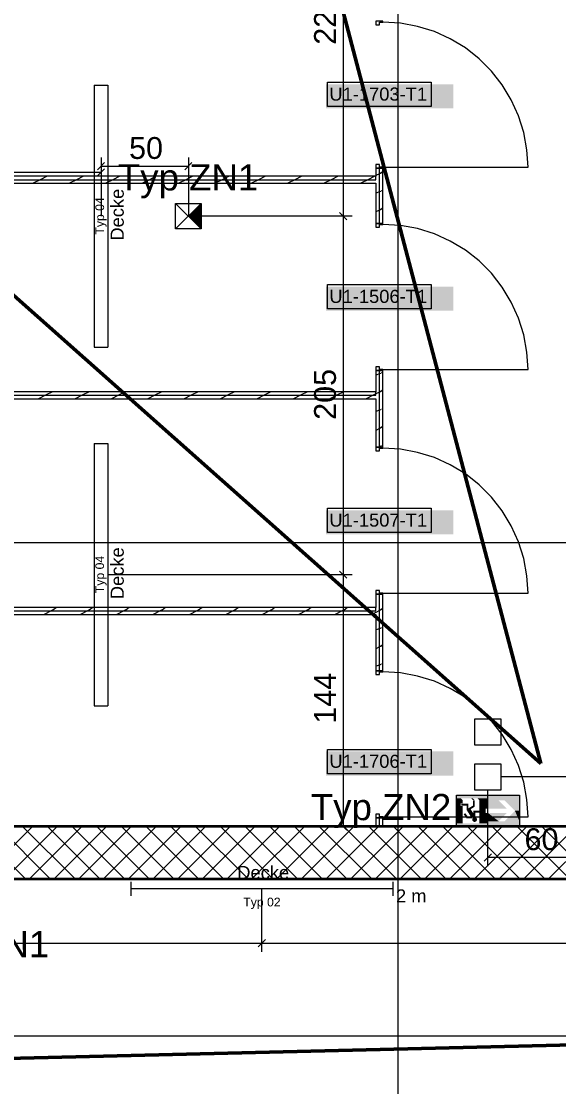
# Model space of a CAD drawing. Extents: x -1132 to 613, y -179 to 712.
# Drawn here: x -846.7 to -785.2, y 269.1 to 391 of the extents above; entities that cross this region are included whole.
import ezdxf
from ezdxf.lldxf.tags import DXFTag

# ---------------------------------------------------------------- set-up
doc = ezdxf.new("R2010")
doc.units = 0
doc.layers.get('0').update_dxf_attribs({"lineweight": 13})
for name, color, linetype, lineweight in [('A-DETL-____-HDLN', 7, '_Verdeckte Linien_', 9), ('A-DOOR-____-IDEN', 7, 'Continuous', 5), ('A-DOOR-FRAM-MCUT', 7, 'Continuous', 9), ('A-DOOR-OPNG-OTLN', 7, 'Continuous', 9), ('A-WALL-____-MCUT', 7, 'Continuous', 35), ('A-WALL-____-PATT', 7, 'Continuous', 35), ('A-WALL-FNSH-MCUT', 7, 'Continuous', 35), ('S-GRID-____-OTLN', 7, 'Continuous', 5)]:
    doc.layers.add(name, color=color, linetype=linetype, lineweight=lineweight)
for name, color, linetype, lineweight, true_color in [('EL01_VVV_Mass', 7, 'Continuous', 13, 0xb2b200), ('EL01_WAN_HLKS', 5, 'Continuous', 13, 0x0000ff), ('EL01_WAN_Leuchten', 7, 'Continuous', 13, 0x0080ff), ('EL01_WAN_Leuchtentyp', 7, 'Continuous', 13, 0x0099ff), ('EL01_WAN_Licht', 7, 'Continuous', 13, 0x0080ff), ('EL01_WAN_Notbeleuchtungen', 7, 'Continuous', 13, 0x009900), ('EL01_WAN_Notbeleuchtungentyp', 7, 'Continuous', 13, 0x009900), ('X_Geometrie', 3, 'Continuous', 50, 0x00ff00)]:
    doc.layers.add(name, color=color, linetype=linetype, lineweight=lineweight, true_color=true_color)
doc.styles.get("Standard").update_dxf_attribs({"font": 'arial.ttf'})
tags = doc.linetypes.add('_Rasterlinie_', pattern=[0.375, 0.2, -0.05, 0.075, -0.05]).pattern_tags.tags
tags[10:11] = [DXFTag(74, 4), DXFTag(75, 0), DXFTag(340, '0'), DXFTag(46, 1.0), DXFTag(50, 0.0), DXFTag(44, 0.0), DXFTag(45, 0.0)]
tags[8:9] = [DXFTag(74, 4), DXFTag(75, 0), DXFTag(340, '0'), DXFTag(46, 1.0), DXFTag(50, 0.0), DXFTag(44, 0.0), DXFTag(45, 0.0)]
tags[6:7] = [DXFTag(74, 4), DXFTag(75, 0), DXFTag(340, '0'), DXFTag(46, 1.0), DXFTag(50, 0.0), DXFTag(44, 0.0), DXFTag(45, 0.0)]
tags[4:5] = [DXFTag(74, 4), DXFTag(75, 0), DXFTag(340, '0'), DXFTag(46, 1.0), DXFTag(50, 0.0), DXFTag(44, 0.0), DXFTag(45, 0.0)]
tags = doc.linetypes.add('_Verdeckte Linien_', pattern=[0.15, 0.1, -0.05]).pattern_tags.tags
tags[6:7] = [DXFTag(74, 4), DXFTag(75, 0), DXFTag(340, '0'), DXFTag(46, 1.0), DXFTag(50, 0.0), DXFTag(44, 0.0), DXFTag(45, 0.0)]
tags[4:5] = [DXFTag(74, 4), DXFTag(75, 0), DXFTag(340, '0'), DXFTag(46, 1.0), DXFTag(50, 0.0), DXFTag(44, 0.0), DXFTag(45, 0.0)]

# ---------------------------------------------------------------- blocks, each defined once
blk = doc.blocks.new('Referenz-A0UNPDE96I', base_point=(-1115.89, -117.37))
at = {"layer": 'A-DETL-____-HDLN', "color": 0, "linetype": '_Verdeckte Linien_', "ltscale": 0.13}
blk.add_line((-734.51, 274.88), (-898.91, 274.88), dxfattribs=at)
at = {"layer": 'A-DOOR-____-IDEN', "color": 0, "linetype": 'Continuous', "ltscale": 0.13}
for p, q in [((-811.64, 384.06), (-799.8, 384.06)), ((-811.64, 381.28), (-811.64, 384.06)), ((-799.8, 384.06), (-799.8, 381.28)), ((-799.8, 381.28), (-811.64, 381.28)), ((-811.64, 360.91), (-799.8, 360.91)), ((-811.64, 358.13), (-811.64, 360.91)), ((-799.8, 360.91), (-799.8, 358.13)), ((-799.8, 358.13), (-811.64, 358.13)), ((-811.64, 335.31), (-799.8, 335.31)), ((-811.64, 332.53), (-811.64, 335.31)), ((-799.8, 335.31), (-799.8, 332.53)), ((-799.8, 332.53), (-811.64, 332.53)), ((-811.64, 307.71), (-799.8, 307.71)), ((-811.64, 304.93), (-811.64, 307.71)), ((-799.8, 307.71), (-799.8, 304.93)), ((-799.8, 304.93), (-811.64, 304.93))]:
    blk.add_line(p, q, dxfattribs=at)
at = {"layer": 'A-DOOR-____-IDEN', "color": 7, "linetype": 'Continuous', "ltscale": 0.13, "true_color": 0xffffff}
for points in [[(-811.81, 381.06), (-797.27, 381.06), (-811.81, 383.82)], [(-797.27, 381.06), (-811.81, 383.82), (-797.27, 383.82)], [(-811.81, 357.91), (-797.27, 357.91), (-811.81, 360.67)], [(-797.27, 357.91), (-811.81, 360.67), (-797.27, 360.67)], [(-811.81, 332.31), (-797.27, 332.31), (-811.81, 335.07)], [(-797.27, 332.31), (-811.81, 335.07), (-797.27, 335.07)], [(-811.81, 304.71), (-797.27, 304.71), (-811.81, 307.47)], [(-797.27, 304.71), (-811.81, 307.47), (-797.27, 307.47)]]:
    blk.add_solid(points, dxfattribs=at)
at = {"layer": 'A-DOOR-FRAM-MCUT', "color": 0, "linetype": 'Continuous', "ltscale": 0.13}
for p, q in [((-805.31, 391.03), (-806.11, 391.03)), ((-806.11, 391.03), (-806.11, 390.63)), ((-806.11, 390.63), (-805.71, 390.63)), ((-805.71, 390.63), (-805.71, 390.93)), ((-805.71, 390.93), (-805.31, 390.93)), ((-805.31, 390.93), (-805.31, 391.03)), ((-805.71, 374.63), (-806.11, 374.63)), ((-806.11, 374.63), (-806.11, 374.23)), ((-805.71, 374.33), (-805.71, 374.63)), ((-805.31, 374.33), (-805.71, 374.33)), ((-805.31, 374.23), (-805.31, 374.33)), ((-806.11, 374.23), (-805.31, 374.23)), ((-805.31, 367.88), (-806.11, 367.88)), ((-806.11, 367.88), (-806.11, 367.48)), ((-806.11, 367.48), (-805.71, 367.48)), ((-805.71, 367.48), (-805.71, 367.78)), ((-805.71, 367.78), (-805.31, 367.78)), ((-805.31, 367.78), (-805.31, 367.88)), ((-805.71, 351.48), (-806.11, 351.48)), ((-806.11, 351.48), (-806.11, 351.08)), ((-805.71, 351.18), (-805.71, 351.48)), ((-805.31, 351.18), (-805.71, 351.18)), ((-805.31, 351.08), (-805.31, 351.18)), ((-806.11, 351.08), (-805.31, 351.08)), ((-805.31, 342.28), (-806.11, 342.28)), ((-806.11, 342.28), (-806.11, 341.88)), ((-806.11, 341.88), (-805.71, 341.88)), ((-805.71, 341.88), (-805.71, 342.18)), ((-805.71, 342.18), (-805.31, 342.18)), ((-805.31, 342.18), (-805.31, 342.28)), ((-805.71, 325.88), (-806.11, 325.88)), ((-806.11, 325.88), (-806.11, 325.48)), ((-805.71, 325.58), (-805.71, 325.88)), ((-805.31, 325.58), (-805.71, 325.58)), ((-805.31, 325.48), (-805.31, 325.58)), ((-806.11, 325.48), (-805.31, 325.48)), ((-805.31, 316.68), (-806.11, 316.68)), ((-806.11, 316.68), (-806.11, 316.28)), ((-806.11, 316.28), (-805.71, 316.28)), ((-805.71, 316.28), (-805.71, 316.58)), ((-805.71, 316.58), (-805.31, 316.58)), ((-805.31, 316.58), (-805.31, 316.68)), ((-805.71, 300.28), (-806.11, 300.28)), ((-806.11, 300.28), (-806.11, 299.88)), ((-805.71, 299.98), (-805.71, 300.28)), ((-805.31, 299.98), (-805.71, 299.98)), ((-805.31, 299.88), (-805.31, 299.98)), ((-806.11, 299.88), (-805.31, 299.88))]:
    blk.add_line(p, q, dxfattribs=at)
at = {"layer": 'A-DOOR-OPNG-OTLN', "color": 0, "linetype": 'Continuous', "ltscale": 0.13}
for p, q in [((-803.31, 390.81), (-805.31, 390.93)), ((-801.34, 390.45), (-803.31, 390.81)), ((-799.43, 389.85), (-801.34, 390.45)), ((-797.6, 389.03), (-799.43, 389.85)), ((-795.88, 387.99), (-797.6, 389.03)), ((-794.31, 386.75), (-795.88, 387.99)), ((-792.89, 385.34), (-794.31, 386.75)), ((-791.65, 383.76), (-792.89, 385.34)), ((-790.62, 382.04), (-791.65, 383.76)), ((-789.79, 380.21), (-790.62, 382.04)), ((-789.2, 378.3), (-789.79, 380.21)), ((-788.84, 376.33), (-789.2, 378.3)), ((-788.71, 374.33), (-788.84, 376.33)), ((-805.31, 374.33), (-788.71, 374.33)), ((-803.31, 367.66), (-805.31, 367.78)), ((-801.34, 367.3), (-803.31, 367.66)), ((-799.43, 366.7), (-801.34, 367.3)), ((-797.6, 365.88), (-799.43, 366.7)), ((-795.88, 364.84), (-797.6, 365.88)), ((-794.31, 363.6), (-795.88, 364.84)), ((-792.89, 362.19), (-794.31, 363.6)), ((-791.65, 360.61), (-792.89, 362.19)), ((-790.62, 358.89), (-791.65, 360.61)), ((-789.79, 357.06), (-790.62, 358.89)), ((-789.2, 355.15), (-789.79, 357.06)), ((-788.84, 353.18), (-789.2, 355.15)), ((-788.71, 351.18), (-788.84, 353.18)), ((-805.31, 351.18), (-788.71, 351.18)), ((-803.31, 342.06), (-805.31, 342.18)), ((-801.34, 341.7), (-803.31, 342.06)), ((-799.43, 341.1), (-801.34, 341.7)), ((-797.6, 340.28), (-799.43, 341.1)), ((-795.88, 339.24), (-797.6, 340.28)), ((-794.31, 338), (-795.88, 339.24)), ((-792.89, 336.59), (-794.31, 338)), ((-791.65, 335.01), (-792.89, 336.59)), ((-790.62, 333.29), (-791.65, 335.01)), ((-789.79, 331.46), (-790.62, 333.29)), ((-789.2, 329.55), (-789.79, 331.46)), ((-788.84, 327.58), (-789.2, 329.55)), ((-788.71, 325.58), (-788.84, 327.58)), ((-805.31, 325.58), (-788.71, 325.58)), ((-803.31, 316.46), (-805.31, 316.58)), ((-801.34, 316.1), (-803.31, 316.46)), ((-799.43, 315.5), (-801.34, 316.1)), ((-797.6, 314.68), (-799.43, 315.5)), ((-795.88, 313.64), (-797.6, 314.68)), ((-794.31, 312.4), (-795.88, 313.64)), ((-792.89, 310.99), (-794.31, 312.4)), ((-791.65, 309.41), (-792.89, 310.99)), ((-790.62, 307.69), (-791.65, 309.41)), ((-789.79, 305.86), (-790.62, 307.69)), ((-789.2, 303.95), (-789.79, 305.86)), ((-788.84, 301.98), (-789.2, 303.95)), ((-788.71, 299.98), (-788.84, 301.98)), ((-805.31, 299.98), (-788.71, 299.98))]:
    blk.add_line(p, q, dxfattribs=at)
at = {"layer": 'A-WALL-____-MCUT', "color": 0, "linetype": 'Continuous', "lineweight": 9, "ltscale": 0.13}
for p, q in [((-806.11, 372.9), (-806.11, 373.3)), ((-805.71, 367.88), (-805.71, 374.23)), ((-891.91, 372.9), (-806.11, 372.9)), ((-805.71, 342.28), (-805.71, 351.08)), ((-891.91, 348.23), (-806.11, 348.23)), ((-806.11, 348.23), (-806.11, 348.63)), ((-805.71, 316.68), (-805.71, 325.48)), ((-891.91, 323.55), (-806.11, 323.55)), ((-806.11, 323.55), (-806.11, 323.95)), ((-805.71, 298.88), (-805.71, 299.88))]:
    blk.add_line(p, q, dxfattribs=at)
at = {"layer": 'A-WALL-____-MCUT', "color": 0, "linetype": 'Continuous', "ltscale": 0.35}
for p, q in [((-781.31, 298.88), (-891.91, 298.88)), ((-1055.11, 292.88), (-775.31, 292.88))]:
    blk.add_line(p, q, dxfattribs=at)
at = {"layer": 'A-WALL-____-PATT', "color": 0, "linetype": 'Continuous', "lineweight": 9, "ltscale": 0.13}
for p, q in [((-843.74, 373.3), (-844.54, 372.9)), ((-839.57, 373.3), (-840.37, 372.9)), ((-835.41, 373.3), (-836.21, 372.9)), ((-831.24, 373.3), (-832.04, 372.9)), ((-827.08, 373.3), (-827.88, 372.9)), ((-822.91, 373.3), (-823.71, 372.9)), ((-818.75, 373.3), (-819.55, 372.9)), ((-814.58, 373.3), (-815.38, 372.9)), ((-810.42, 373.3), (-811.22, 372.9)), ((-806.25, 373.3), (-807.05, 372.9)), ((-805.71, 373.57), (-806.11, 373.37)), ((-805.49, 373.69), (-805.71, 373.57)), ((-805.31, 373.84), (-805.59, 373.63)), ((-844.54, 372.9), (-845.34, 372.5)), ((-840.37, 372.9), (-841.17, 372.5)), ((-836.21, 372.9), (-837.01, 372.5)), ((-832.04, 372.9), (-832.84, 372.5)), ((-827.88, 372.9), (-828.68, 372.5)), ((-823.71, 372.9), (-824.51, 372.5)), ((-819.55, 372.9), (-820.35, 372.5)), ((-815.38, 372.9), (-816.18, 372.5)), ((-811.22, 372.9), (-812.02, 372.5)), ((-807.05, 372.9), (-807.85, 372.5)), ((-805.71, 371.5), (-806.11, 371.37)), ((-805.54, 371.56), (-805.71, 371.5)), ((-805.31, 371.69), (-805.49, 371.6)), ((-805.49, 369.52), (-805.71, 369.41)), ((-805.31, 369.67), (-805.59, 369.46)), ((-805.71, 369.41), (-806.11, 369.21)), ((-805.71, 350.68), (-806.11, 350.54)), ((-805.54, 350.73), (-805.71, 350.68)), ((-805.31, 350.87), (-805.49, 350.78)), ((-805.49, 348.7), (-805.71, 348.58)), ((-805.31, 348.85), (-805.59, 348.64)), ((-843.91, 348.23), (-844.71, 347.83)), ((-843.11, 348.63), (-843.91, 348.23)), ((-839.74, 348.23), (-840.54, 347.83)), ((-838.94, 348.63), (-839.74, 348.23)), ((-835.58, 348.23), (-836.38, 347.83)), ((-834.78, 348.63), (-835.58, 348.23)), ((-831.41, 348.23), (-832.21, 347.83)), ((-830.61, 348.63), (-831.41, 348.23)), ((-827.25, 348.23), (-828.05, 347.83)), ((-826.45, 348.63), (-827.25, 348.23)), ((-823.08, 348.23), (-823.88, 347.83)), ((-822.28, 348.63), (-823.08, 348.23)), ((-818.92, 348.23), (-819.72, 347.83)), ((-818.12, 348.63), (-818.92, 348.23)), ((-814.76, 348.23), (-815.56, 347.83)), ((-813.96, 348.63), (-814.76, 348.23)), ((-810.59, 348.23), (-811.39, 347.83)), ((-809.79, 348.63), (-810.59, 348.23)), ((-806.43, 348.23), (-807.23, 347.83)), ((-806.11, 348.38), (-806.43, 348.23)), ((-805.71, 348.58), (-806.11, 348.38)), ((-805.71, 346.51), (-806.11, 346.38)), ((-805.54, 346.57), (-805.71, 346.51)), ((-805.31, 346.7), (-805.49, 346.61)), ((-805.71, 344.42), (-806.11, 344.22)), ((-805.49, 344.53), (-805.71, 344.42)), ((-805.31, 344.68), (-805.59, 344.48)), ((-805.71, 342.35), (-805.92, 342.28)), ((-805.54, 342.41), (-805.71, 342.35)), ((-805.31, 342.54), (-805.49, 342.45)), ((-843.28, 323.55), (-844.08, 323.15)), ((-842.97, 323.71), (-843.28, 323.55)), ((-842.67, 323.95), (-843.07, 323.65)), ((-839.12, 323.55), (-839.92, 323.15)), ((-838.81, 323.71), (-839.12, 323.55)), ((-838.51, 323.95), (-838.91, 323.65)), ((-834.95, 323.55), (-835.75, 323.15)), ((-834.64, 323.71), (-834.95, 323.55)), ((-834.34, 323.95), (-834.74, 323.65)), ((-830.79, 323.55), (-831.59, 323.15)), ((-830.48, 323.71), (-830.79, 323.55)), ((-830.18, 323.95), (-830.58, 323.65)), ((-826.62, 323.55), (-827.42, 323.15)), ((-826.31, 323.71), (-826.62, 323.55)), ((-826.01, 323.95), (-826.41, 323.65)), ((-822.46, 323.55), (-823.26, 323.15)), ((-822.15, 323.71), (-822.46, 323.55)), ((-821.85, 323.95), (-822.25, 323.65)), ((-818.29, 323.55), (-819.09, 323.15)), ((-817.98, 323.71), (-818.29, 323.55)), ((-817.68, 323.95), (-818.08, 323.65)), ((-814.13, 323.55), (-814.93, 323.15)), ((-813.82, 323.71), (-814.13, 323.55)), ((-813.52, 323.95), (-813.92, 323.65)), ((-809.96, 323.55), (-810.76, 323.15)), ((-809.65, 323.71), (-809.96, 323.55)), ((-809.35, 323.95), (-809.75, 323.65)), ((-806.11, 323.39), (-806.6, 323.15)), ((-805.71, 323.59), (-806.11, 323.39)), ((-805.49, 323.71), (-805.71, 323.59)), ((-805.31, 323.86), (-805.59, 323.65)), ((-805.71, 321.52), (-806.11, 321.39)), ((-805.54, 321.58), (-805.71, 321.52)), ((-805.31, 321.71), (-805.49, 321.62)), ((-805.71, 319.43), (-806.11, 319.23)), ((-805.49, 319.54), (-805.71, 319.43)), ((-805.31, 319.69), (-805.59, 319.49)), ((-805.71, 317.36), (-806.11, 317.23)), ((-805.54, 317.42), (-805.71, 317.36)), ((-805.31, 317.55), (-805.49, 317.46)), ((-846.2, 292.88), (-852.2, 298.88)), ((-851.41, 292.88), (-845.41, 298.88)), ((-843.37, 292.88), (-849.37, 298.88)), ((-848.58, 292.88), (-842.58, 298.88)), ((-840.54, 292.88), (-846.54, 298.88)), ((-845.76, 292.88), (-839.76, 298.88)), ((-837.71, 292.88), (-843.71, 298.88)), ((-842.93, 292.88), (-836.93, 298.88)), ((-834.88, 292.88), (-840.88, 298.88)), ((-840.1, 292.88), (-834.1, 298.88)), ((-832.06, 292.88), (-838.06, 298.88)), ((-837.27, 292.88), (-831.27, 298.88)), ((-829.23, 292.88), (-835.23, 298.88)), ((-834.44, 292.88), (-828.44, 298.88)), ((-826.4, 292.88), (-832.4, 298.88)), ((-831.61, 292.88), (-825.61, 298.88)), ((-823.57, 292.88), (-829.57, 298.88)), ((-828.79, 292.88), (-822.79, 298.88)), ((-820.74, 292.88), (-826.74, 298.88)), ((-825.96, 292.88), (-819.96, 298.88)), ((-817.91, 292.88), (-823.91, 298.88)), ((-823.13, 292.88), (-817.13, 298.88)), ((-815.09, 292.88), (-821.09, 298.88)), ((-820.3, 292.88), (-814.3, 298.88)), ((-812.26, 292.88), (-818.26, 298.88)), ((-817.47, 292.88), (-811.47, 298.88)), ((-809.43, 292.88), (-815.43, 298.88)), ((-814.64, 292.88), (-808.64, 298.88)), ((-806.6, 292.88), (-812.6, 298.88)), ((-811.82, 292.88), (-805.82, 298.88)), ((-803.77, 292.88), (-809.77, 298.88)), ((-808.99, 292.88), (-802.99, 298.88)), ((-800.94, 292.88), (-806.94, 298.88)), ((-806.16, 292.88), (-800.16, 298.88)), ((-798.11, 292.88), (-804.11, 298.88)), ((-803.33, 292.88), (-797.33, 298.88)), ((-795.29, 292.88), (-801.29, 298.88)), ((-800.5, 292.88), (-794.5, 298.88)), ((-792.46, 292.88), (-798.46, 298.88)), ((-797.67, 292.88), (-791.67, 298.88)), ((-789.63, 292.88), (-795.63, 298.88)), ((-794.84, 292.88), (-788.84, 298.88)), ((-786.8, 292.88), (-792.8, 298.88)), ((-792.02, 292.88), (-786.02, 298.88)), ((-783.97, 292.88), (-789.97, 298.88)), ((-789.19, 292.88), (-783.19, 298.88)), ((-781.31, 293.05), (-787.14, 298.88)), ((-786.36, 292.88), (-781.31, 297.92))]:
    blk.add_line(p, q, dxfattribs=at)
at = {"layer": 'A-WALL-FNSH-MCUT', "color": 0, "linetype": 'Continuous', "lineweight": 9, "ltscale": 0.13}
for p, q in [((-806.11, 373.3), (-891.91, 373.3)), ((-806.11, 374.23), (-806.11, 373.3)), ((-805.31, 374.23), (-806.11, 374.23)), ((-805.31, 367.88), (-805.31, 374.23)), ((-891.91, 372.5), (-806.11, 372.5)), ((-806.11, 372.5), (-806.11, 367.88)), ((-806.11, 367.88), (-805.31, 367.88)), ((-806.11, 351.08), (-806.11, 348.63)), ((-805.31, 351.08), (-806.11, 351.08)), ((-805.31, 342.28), (-805.31, 351.08)), ((-806.11, 348.63), (-891.91, 348.63)), ((-891.91, 347.83), (-806.11, 347.83)), ((-806.11, 347.83), (-806.11, 342.28)), ((-806.11, 342.28), (-805.31, 342.28)), ((-806.11, 325.48), (-806.11, 323.95)), ((-805.31, 325.48), (-806.11, 325.48)), ((-805.31, 316.68), (-805.31, 325.48)), ((-806.11, 323.95), (-891.91, 323.95)), ((-891.91, 323.15), (-806.11, 323.15)), ((-806.11, 323.15), (-806.11, 316.68)), ((-806.11, 316.68), (-805.31, 316.68)), ((-806.11, 299.88), (-806.11, 298.88)), ((-805.31, 299.88), (-806.11, 299.88)), ((-805.31, 298.88), (-805.31, 299.88))]:
    blk.add_line(p, q, dxfattribs=at)
at = {"layer": 'S-GRID-____-OTLN', "color": 0, "linetype": '_Rasterlinie_', "ltscale": 0.13}
for p, q in [((-803.61, 645.66), (-803.61, 244.87)), ((-1107.61, 331.38), (119.38, 331.38))]:
    blk.add_line(p, q, dxfattribs=at)
at = {"layer": 'X_Geometrie', "color": 0, "linetype": 'Continuous', "ltscale": 0.5}
for p, q in [((-844.95, 525.63), (-787.25, 306.09)), ((-787.25, 306.09), (-880.5, 388.89)), ((-1107.61, 266.12), (-130.74, 289.53))]:
    blk.add_line(p, q, dxfattribs=at)
at = {"layer": 'A-DOOR-____-IDEN', "color": 0, "linetype": 'Continuous', "ltscale": 0.13, "char_height": 1.5, "attachment_point": 1}
for s, insert in [('{\\fArial;U1-1703-T1}', (-811.44, 383.45)), ('{\\fArial;U1-1506-T1}', (-811.44, 360.3)), ('{\\fArial;U1-1507-T1}', (-811.44, 334.7)), ('{\\fArial;U1-1706-T1}', (-811.44, 307.1))]:
    blk.add_mtext(s, dxfattribs=dict(at, insert=insert))
blk = doc.blocks.new('Deckendose UP-A0UNPDUR6I', base_point=(-794.81, 308.2))
at = {"color": 0, "lineweight": -2}
for p, q in [((-794.81, 311.2), (-791.81, 311.2)), ((-794.81, 308.2), (-794.81, 311.2)), ((-791.81, 311.2), (-791.81, 308.2)), ((-791.81, 308.2), (-794.81, 308.2))]:
    blk.add_line(p, q, dxfattribs=at)
blk = doc.blocks.new('Maß-A0UNPDVD6I', base_point=(-900.59, 284.55))
at = {"color": 0, "lineweight": -2}
for p, q in [((-900.17, 284.55), (-900.17, 291.75)), ((-819.17, 284.55), (-819.17, 291.75)), ((-899.76, 285.96), (-900.59, 285.13)), ((-900.17, 285.55), (-819.17, 285.55)), ((-818.76, 285.96), (-819.59, 285.13))]:
    blk.add_line(p, q, dxfattribs=at)
at = {"color": 0, "lineweight": -2, "insert": (-862.5, 288.88), "char_height": 2.5, "attachment_point": 1}
blk.add_mtext('{\\fArial;405}', dxfattribs=at)
blk = doc.blocks.new('Maß-A0UNPDXP6I', base_point=(-819.59, 284.55))
at = {"color": 0, "lineweight": -2}
for p, q in [((-819.17, 284.55), (-819.17, 291.75)), ((-738.17, 284.55), (-738.17, 291.75)), ((-818.76, 285.96), (-819.59, 285.13)), ((-819.17, 285.55), (-738.17, 285.55)), ((-737.76, 285.96), (-738.59, 285.13))]:
    blk.add_line(p, q, dxfattribs=at)
at = {"color": 0, "lineweight": -2, "insert": (-781.5, 288.88), "char_height": 2.5, "attachment_point": 1}
blk.add_mtext('{\\fArial;405}', dxfattribs=at)
blk = doc.blocks.new('Maß-A0UNPE8V6I', base_point=(-836.77, 327.29))
at = {"color": 0, "lineweight": -2}
for p, q in [((-808.85, 368.73), (-826.11, 368.73)), ((-809.44, 368.32), (-810.27, 369.15)), ((-809.85, 368.73), (-809.85, 327.7)), ((-809.44, 327.29), (-810.27, 328.12)), ((-808.85, 327.7), (-836.77, 327.7))]:
    blk.add_line(p, q, dxfattribs=at)
at = {"color": 0, "lineweight": -2, "insert": (-813.19, 345.42), "char_height": 2.5, "attachment_point": 1, "rotation": 90}
blk.add_mtext('{\\fArial;205}', dxfattribs=at)
blk = doc.blocks.new('Maß-A0UNPECR6I', base_point=(-793.73, 294.35))
at = {"color": 0, "lineweight": -2}
for p, q in [((-793.31, 294.35), (-793.31, 303.05)), ((-781.31, 294.35), (-781.31, 298.88)), ((-793.73, 294.93), (-792.9, 295.76)), ((-781.31, 295.35), (-793.31, 295.35)), ((-781.73, 294.93), (-780.9, 295.76))]:
    blk.add_line(p, q, dxfattribs=at)
at = {"color": 0, "lineweight": -2, "insert": (-789.11, 298.68), "char_height": 2.5, "attachment_point": 1}
blk.add_mtext('{\\fArial;60}', dxfattribs=at)
blk = doc.blocks.new('Maß-A0UNPEDN6I', base_point=(-791.81, 298.46))
at = {"color": 0, "lineweight": -2}
for p, q in [((-778.07, 304.97), (-777.24, 304.14)), ((-776.65, 304.55), (-791.81, 304.55)), ((-777.65, 298.88), (-777.65, 304.55)), ((-776.65, 298.88), (-781.31, 298.88)), ((-778.07, 299.29), (-777.24, 298.46))]:
    blk.add_line(p, q, dxfattribs=at)
at = {"color": 0, "lineweight": -2, "insert": (-780.99, 299.9), "char_height": 2.5, "attachment_point": 1, "rotation": 90}
blk.add_mtext('{\\fArial;28}', dxfattribs=at)
blk = doc.blocks.new('Bemerkung 1-A0UNPEO36I', base_point=(-857, 283.92))
at = {"color": 0, "lineweight": -2, "insert": (-857, 286.92), "char_height": 3, "attachment_point": 1}
blk.add_mtext('{\\fArial;Typ N1}', dxfattribs=at)
blk = doc.blocks.new('RZL-Wand_ Links-A0UNPEPR6I', base_point=(-796.9, 298.88))
at = {"color": 0, "lineweight": -2}
for p, q in [((-796.9, 298.88), (-796.9, 302.48)), ((-796.9, 302.48), (-789.7, 302.48)), ((-789.7, 302.48), (-789.7, 298.88)), ((-789.7, 298.88), (-796.9, 298.88))]:
    blk.add_line(p, q, dxfattribs=at)
for points in [[(-796.9, 302.09), (-793.3, 302.09), (-796.9, 302.48)], [(-793.3, 302.09), (-796.9, 302.48), (-793.3, 302.48)], [(-793.3, 301.87), (-789.7, 301.87), (-793.3, 302.48)], [(-789.7, 301.87), (-793.3, 302.48), (-789.7, 302.48)], [(-796.9, 301.89), (-796.18, 301.89), (-796.9, 302.09)], [(-796.18, 301.89), (-796.9, 302.09), (-796.38, 302.09)], [(-796.9, 301.55), (-796.18, 301.55), (-796.9, 301.89)], [(-796.18, 301.55), (-796.9, 301.89), (-796.18, 301.89)], [(-796.9, 301.22), (-796.42, 301.22), (-796.9, 301.55)], [(-796.42, 301.22), (-796.9, 301.55), (-796.42, 301.55)], [(-796.9, 300.68), (-796.18, 300.68), (-796.9, 301.22)], [(-796.18, 300.68), (-796.9, 301.22), (-796.18, 301.22)], [(-796.35, 301.28), (-795.53, 301.28), (-796.35, 301.49)], [(-795.53, 301.28), (-796.35, 301.49), (-795.53, 301.49)], [(-795.73, 300.96), (-795.53, 300.96), (-795.73, 301.28)], [(-795.53, 300.96), (-795.73, 301.28), (-795.53, 301.28)], [(-795.53, 300.96), (-795.12, 300.96), (-795.21, 301.16)], [(-795.21, 301.16), (-794.8, 301.16), (-795, 301.28)], [(-795.12, 300.96), (-795.21, 301.16), (-794.8, 301.16)], [(-795, 301.89), (-794.8, 301.89), (-795.2, 302.09)], [(-794.8, 301.89), (-795.2, 302.09), (-795, 302.09)], [(-795, 301.28), (-794.8, 301.28), (-795, 301.83)], [(-794.8, 301.28), (-795, 301.83), (-794.8, 301.83)], [(-794.8, 301.16), (-795, 301.28), (-794.8, 301.28)], [(-794.28, 301.89), (-793.3, 301.89), (-794.49, 302.09)], [(-793.3, 301.89), (-794.49, 302.09), (-793.3, 302.09)], [(-794.28, 300.92), (-793.3, 300.92), (-794.28, 301.89)], [(-793.3, 300.92), (-794.28, 301.89), (-793.3, 301.89)], [(-793.3, 300.92), (-791.12, 300.92), (-793.3, 301.87)], [(-791.12, 300.92), (-793.3, 301.87), (-792.07, 301.87)], [(-790.2, 300.68), (-789.7, 300.68), (-791.39, 301.87)], [(-789.7, 300.68), (-791.39, 301.87), (-789.7, 301.87)], [(-796.9, 299.26), (-796.18, 299.26), (-796.9, 300.68)], [(-796.18, 299.26), (-796.9, 300.68), (-796.18, 300.68)], [(-796.07, 300.29), (-795.8, 300.29), (-795.88, 300.42)], [(-795.89, 300.02), (-795.61, 300.02), (-796.07, 300.29)], [(-795.61, 300.02), (-796.07, 300.29), (-795.8, 300.29)], [(-795.86, 299.99), (-794.74, 299.99), (-795.89, 300.02)], [(-794.74, 299.99), (-795.89, 300.02), (-794.74, 300.02)], [(-795.85, 299.97), (-794.98, 299.97), (-795.86, 299.99)], [(-794.98, 299.97), (-795.86, 299.99), (-794.93, 299.99)], [(-795.86, 299.99), (-794.93, 299.99), (-795.86, 299.99)], [(-794.93, 299.99), (-795.86, 299.99), (-794.74, 299.99)], [(-795.82, 299.93), (-795.04, 299.93), (-795.85, 299.97)], [(-795.04, 299.93), (-795.85, 299.97), (-794.98, 299.97)], [(-795.79, 299.88), (-795.08, 299.88), (-795.82, 299.93)], [(-795.08, 299.88), (-795.82, 299.93), (-795.04, 299.93)], [(-795.73, 300.87), (-795.27, 300.87), (-795.73, 300.96)], [(-795.27, 300.87), (-795.73, 300.96), (-795.12, 300.96)], [(-795.73, 300.77), (-795.22, 300.77), (-795.73, 300.87)], [(-795.22, 300.77), (-795.73, 300.87), (-795.27, 300.87)], [(-795.48, 300.37), (-794.96, 300.37), (-795.73, 300.77)], [(-794.96, 300.37), (-795.73, 300.77), (-795.22, 300.77)], [(-795.27, 300.02), (-794.74, 300.02), (-795.48, 300.37)], [(-794.74, 300.02), (-795.48, 300.37), (-794.74, 300.37)], [(-794.96, 300.46), (-793.54, 300.46), (-794.96, 300.69)], [(-793.54, 300.46), (-794.96, 300.69), (-793.54, 300.69)], [(-794.96, 300.37), (-794.74, 300.37), (-794.96, 300.46)], [(-794.74, 300.37), (-794.96, 300.46), (-794.74, 300.46)], [(-794.69, 299.92), (-794.96, 299.92), (-794.76, 299.94)], [(-794.96, 299.92), (-794.76, 299.94), (-794.9, 299.94)], [(-794.76, 299.94), (-794.9, 299.94), (-794.83, 299.95)], [(-794.28, 300.69), (-793.54, 300.69), (-794.28, 300.92)], [(-793.54, 300.69), (-794.28, 300.92), (-793.54, 300.92)], [(-794.28, 300.44), (-793.54, 300.44), (-794.28, 300.46)], [(-793.54, 300.44), (-794.28, 300.46), (-793.54, 300.46)], [(-794.28, 299.26), (-793.3, 299.26), (-794.28, 300.44)], [(-793.3, 299.26), (-794.28, 300.44), (-793.3, 300.44)], [(-793.3, 299.49), (-792.07, 299.49), (-793.3, 300.44)], [(-792.07, 299.49), (-793.3, 300.44), (-791.12, 300.44)], [(-791.39, 299.49), (-789.7, 299.49), (-790.2, 300.68)], [(-789.7, 299.49), (-790.2, 300.68), (-789.7, 300.68)], [(-796.9, 298.88), (-793.3, 298.88), (-796.9, 299.26)], [(-793.3, 298.88), (-796.9, 299.26), (-793.3, 299.26)], [(-795.74, 299.81), (-795.12, 299.81), (-795.79, 299.88)], [(-795.12, 299.81), (-795.79, 299.88), (-795.08, 299.88)], [(-794.55, 299.68), (-795.1, 299.68), (-794.56, 299.75)], [(-795.1, 299.68), (-794.56, 299.75), (-795.09, 299.75)], [(-795.09, 299.61), (-794.55, 299.68), (-795.1, 299.68)], [(-794.56, 299.75), (-795.09, 299.75), (-794.59, 299.82)], [(-795.09, 299.75), (-794.59, 299.82), (-795.06, 299.82)], [(-794.56, 299.61), (-795.09, 299.61), (-794.55, 299.68)], [(-795.06, 299.54), (-794.56, 299.61), (-795.09, 299.61)], [(-794.59, 299.82), (-795.06, 299.82), (-794.63, 299.87)], [(-795.06, 299.82), (-794.63, 299.87), (-795.02, 299.87)], [(-794.59, 299.54), (-795.06, 299.54), (-794.56, 299.61)], [(-795.02, 299.49), (-794.59, 299.54), (-795.06, 299.54)], [(-794.63, 299.87), (-795.02, 299.87), (-794.69, 299.92)], [(-795.02, 299.87), (-794.69, 299.92), (-794.96, 299.92)], [(-794.63, 299.49), (-795.02, 299.49), (-794.59, 299.54)], [(-794.96, 299.44), (-794.63, 299.49), (-795.02, 299.49)], [(-794.69, 299.92), (-794.96, 299.92), (-794.69, 299.92)], [(-794.96, 299.92), (-794.69, 299.92), (-794.96, 299.92)], [(-794.69, 299.44), (-794.96, 299.44), (-794.63, 299.49)], [(-794.9, 299.42), (-794.69, 299.44), (-794.96, 299.44)], [(-794.76, 299.42), (-794.9, 299.42), (-794.69, 299.44)], [(-794.83, 299.41), (-794.76, 299.42), (-794.9, 299.42)], [(-793.3, 298.88), (-789.7, 298.88), (-793.3, 299.49)], [(-789.7, 298.88), (-793.3, 299.49), (-789.7, 299.49)]]:
    blk.add_solid(points, dxfattribs=at)
blk = doc.blocks.new('Bemerkung 1-A0UNPEPT6I', base_point=(-813.56, 299.61))
at = {"color": 0, "lineweight": -2, "insert": (-813.56, 302.61), "char_height": 3, "attachment_point": 1}
blk.add_mtext('{\\fArial;Typ ZN2}', dxfattribs=at)
blk = doc.blocks.new('LED-Langfeldleuchte 37W-A0UNPF0X6I', base_point=(-834.17, 290.95))
at = {"color": 0, "lineweight": -2}
for p, q in [((-834.17, 292.55), (-834.17, 290.95)), ((-804.17, 291.75), (-834.17, 291.75)), ((-804.17, 292.55), (-804.17, 290.95))]:
    blk.add_line(p, q, dxfattribs=at)
blk = doc.blocks.new('Absolute Höhe-A0UNPF0Z6I', base_point=(-803.82, 290.19))
at = {"color": 0, "lineweight": -2, "insert": (-803.82, 291.69), "char_height": 1.5, "attachment_point": 1}
blk.add_mtext('{\\fArial;2 m}', dxfattribs=at)
blk = doc.blocks.new('Bemerkung 1-A0UNPF116I', base_point=(-821.29, 289.74))
at = {"color": 0, "lineweight": -2, "insert": (-821.29, 290.74), "char_height": 1, "attachment_point": 1}
blk.add_mtext('{\\fArial;Typ 02}', dxfattribs=at)
blk = doc.blocks.new('Absolute Höhe-A0UNPF136I', base_point=(-821.98, 292.87))
at = {"color": 0, "lineweight": -2, "insert": (-821.98, 294.37), "char_height": 1.5, "attachment_point": 1}
blk.add_mtext('{\\fArial;Decke}', dxfattribs=at)
blk = doc.blocks.new('LED-Langfeldleuchte 37W-A0UNPF6P6I', base_point=(-838.37, 312.7))
at = {"color": 0, "lineweight": -2}
for p, q in [((-838.37, 342.7), (-838.37, 312.7)), ((-838.37, 342.7), (-836.77, 342.7)), ((-836.77, 342.7), (-836.77, 312.7)), ((-838.37, 312.7), (-836.77, 312.7))]:
    blk.add_line(p, q, dxfattribs=at)
blk = doc.blocks.new('Bemerkung 1-A0UNPF6R6I', base_point=(-838.22, 325.59))
at = {"color": 0, "lineweight": -2, "insert": (-838.22, 325.59), "char_height": 1, "attachment_point": 1, "rotation": 90}
blk.add_mtext('{\\fArial;Typ 04}', dxfattribs=at)
blk = doc.blocks.new('Absolute Höhe-A0UNPF6T6I', base_point=(-836.47, 324.9))
at = {"color": 0, "lineweight": -2, "insert": (-836.47, 324.9), "char_height": 1.5, "attachment_point": 1, "rotation": 90}
blk.add_mtext('{\\fArial;Decke}', dxfattribs=at)
blk = doc.blocks.new('Deckendose UP-A0UNPF9P6I', base_point=(-794.81, 303.05))
at = {"color": 0, "lineweight": -2}
for p, q in [((-794.81, 306.05), (-791.81, 306.05)), ((-794.81, 303.05), (-794.81, 306.05)), ((-791.81, 306.05), (-791.81, 303.05)), ((-791.81, 303.05), (-794.81, 303.05))]:
    blk.add_line(p, q, dxfattribs=at)
blk = doc.blocks.new('LED-Langfeldleuchte 37W-A0UNPFBT6I', base_point=(-838.37, 353.73))
at = {"color": 0, "lineweight": -2}
for p, q in [((-838.37, 383.73), (-838.37, 353.73)), ((-838.37, 383.73), (-836.77, 383.73)), ((-836.77, 383.73), (-836.77, 353.73)), ((-838.37, 353.73), (-836.77, 353.73))]:
    blk.add_line(p, q, dxfattribs=at)
blk = doc.blocks.new('Bemerkung 1-A0UNPFBV6I', base_point=(-838.22, 366.62))
at = {"color": 0, "lineweight": -2, "insert": (-838.22, 366.62), "char_height": 1, "attachment_point": 1, "rotation": 90}
blk.add_mtext('{\\fArial;Typ 04}', dxfattribs=at)
blk = doc.blocks.new('Absolute Höhe-A0UNPFBX6I', base_point=(-836.47, 365.93))
at = {"color": 0, "lineweight": -2, "insert": (-836.47, 365.93), "char_height": 1.5, "attachment_point": 1, "rotation": 90}
blk.add_mtext('{\\fArial;Decke}', dxfattribs=at)
blk = doc.blocks.new('Notleuchte eckig-A0UNPFCX6I', base_point=(-829.03, 367.27))
at = {"color": 0, "lineweight": -2}
for p, q in [((-829.03, 370.19), (-826.11, 367.27)), ((-829.03, 367.27), (-826.11, 370.19)), ((-829.03, 367.27), (-829.03, 370.19)), ((-829.03, 370.19), (-826.11, 370.19)), ((-826.11, 370.19), (-826.11, 367.27)), ((-826.11, 367.27), (-829.03, 367.27))]:
    blk.add_line(p, q, dxfattribs=at)
for points in [[(-826.11, 368.73), (-827.57, 368.73), (-826.11, 370.19)], [(-826.11, 367.27), (-826.11, 368.73), (-827.57, 368.73)]]:
    blk.add_solid(points, dxfattribs=at)
blk = doc.blocks.new('Bemerkung 1-A0UNPFCZ6I', base_point=(-835.64, 371.67))
at = {"color": 0, "lineweight": -2, "insert": (-835.64, 374.67), "char_height": 3, "attachment_point": 1}
blk.add_mtext('{\\fArial;Typ ZN1}', dxfattribs=at)
blk = doc.blocks.new('Maß-A0UNPFDP6I', base_point=(-836.11, 368.32))
at = {"color": 0, "lineweight": -2}
for p, q in [((-808.85, 413.53), (-836.11, 413.53)), ((-809.44, 413.11), (-810.27, 413.94)), ((-809.85, 413.53), (-809.85, 368.73)), ((-808.85, 368.73), (-826.11, 368.73)), ((-809.44, 368.32), (-810.27, 369.15))]:
    blk.add_line(p, q, dxfattribs=at)
at = {"color": 0, "lineweight": -2, "insert": (-813.19, 388.35), "char_height": 2.5, "attachment_point": 1, "rotation": 90}
blk.add_mtext('{\\fArial;224}', dxfattribs=at)
blk = doc.blocks.new('Maß-A0UNPFLB6I', base_point=(-892.33, 368.73))
at = {"color": 0, "lineweight": -2}
for p, q in [((-891.91, 374.75), (-891.91, 373.3)), ((-837.57, 374.75), (-837.57, 368.73)), ((-891.5, 374.16), (-892.33, 373.33)), ((-891.91, 373.75), (-837.57, 373.75)), ((-837.16, 374.16), (-837.98, 373.33))]:
    blk.add_line(p, q, dxfattribs=at)
at = {"color": 0, "lineweight": -2, "insert": (-867.51, 377.08), "char_height": 2.5, "attachment_point": 1}
blk.add_mtext('{\\fArial;272}', dxfattribs=at)
blk = doc.blocks.new('Maß-A0UNPFMB6I', base_point=(-837.98, 368.73))
at = {"color": 0, "lineweight": -2}
for p, q in [((-837.16, 374.86), (-837.98, 374.03)), ((-837.57, 375.45), (-837.57, 368.73)), ((-837.57, 374.45), (-827.57, 374.45)), ((-827.16, 374.86), (-827.99, 374.03)), ((-827.57, 375.45), (-827.57, 368.73))]:
    blk.add_line(p, q, dxfattribs=at)
at = {"color": 0, "lineweight": -2, "insert": (-834.36, 377.78), "char_height": 2.5, "attachment_point": 1}
blk.add_mtext('{\\fArial;50}', dxfattribs=at)
blk = doc.blocks.new('Maß-A0UNPFW36I', base_point=(-836.77, 298.46))
at = {"color": 0, "lineweight": -2}
for p, q in [((-809.44, 327.29), (-810.27, 328.12)), ((-808.85, 327.7), (-836.77, 327.7)), ((-809.85, 327.7), (-809.85, 298.88)), ((-810.85, 298.88), (-806.11, 298.88)), ((-809.44, 298.46), (-810.27, 299.29))]:
    blk.add_line(p, q, dxfattribs=at)
at = {"color": 0, "lineweight": -2, "insert": (-813.19, 310.65), "char_height": 2.5, "attachment_point": 1, "rotation": 90}
blk.add_mtext('{\\fArial;144}', dxfattribs=at)

msp = doc.modelspace()

# ---------------------------------------------------------------- block references
at = {"color": 9, "lineweight": 25, "ltscale": 0.25, "true_color": 0xc0c0c0}
msp.add_blockref('Referenz-A0UNPDE96I', (-1115.89, -117.37), dxfattribs=at)
at = {"layer": 'EL01_VVV_Mass', "linetype": 'Continuous', "ltscale": 0.13}
for name, p in [('Maß-A0UNPFDP6I', (-836.11, 368.32)), ('Maß-A0UNPFLB6I', (-892.33, 368.73)), ('Maß-A0UNPFMB6I', (-837.98, 368.73)), ('Maß-A0UNPE8V6I', (-836.77, 327.29)), ('Maß-A0UNPFW36I', (-836.77, 298.46)), ('Maß-A0UNPEDN6I', (-791.81, 298.46)), ('Maß-A0UNPECR6I', (-793.73, 294.35)), ('Maß-A0UNPDVD6I', (-900.59, 284.55)), ('Maß-A0UNPDXP6I', (-819.59, 284.55))]:
    msp.add_blockref(name, p, dxfattribs=at)
at = {"layer": 'EL01_WAN_HLKS', "linetype": 'Continuous', "ltscale": 0.13}
msp.add_blockref('Deckendose UP-A0UNPF9P6I', (-794.81, 303.05), dxfattribs=at)
at = {"layer": 'EL01_WAN_Leuchten', "ltscale": 0.13}
for name, p in [('LED-Langfeldleuchte 37W-A0UNPFBT6I', (-838.37, 353.73)), ('Absolute Höhe-A0UNPFBX6I', (-836.47, 365.93)), ('LED-Langfeldleuchte 37W-A0UNPF6P6I', (-838.37, 312.7)), ('Absolute Höhe-A0UNPF6T6I', (-836.47, 324.9)), ('Absolute Höhe-A0UNPF136I', (-821.98, 292.87)), ('LED-Langfeldleuchte 37W-A0UNPF0X6I', (-834.17, 290.95)), ('Absolute Höhe-A0UNPF0Z6I', (-803.82, 290.19))]:
    msp.add_blockref(name, p, dxfattribs=at)
at = {"layer": 'EL01_WAN_Leuchtentyp', "ltscale": 0.13}
for name, p in [('Bemerkung 1-A0UNPFBV6I', (-838.22, 366.62)), ('Bemerkung 1-A0UNPF6R6I', (-838.22, 325.59)), ('Bemerkung 1-A0UNPF116I', (-821.29, 289.74))]:
    msp.add_blockref(name, p, dxfattribs=at)
at = {"layer": 'EL01_WAN_Licht', "linetype": 'Continuous', "ltscale": 0.13}
msp.add_blockref('Deckendose UP-A0UNPDUR6I', (-794.81, 308.2), dxfattribs=at)
at = {"layer": 'EL01_WAN_Notbeleuchtungen', "linetype": 'Continuous', "ltscale": 0.13}
for name, p in [('Notleuchte eckig-A0UNPFCX6I', (-829.03, 367.27)), ('RZL-Wand_ Links-A0UNPEPR6I', (-796.9, 298.88))]:
    msp.add_blockref(name, p, dxfattribs=at)
at = {"layer": 'EL01_WAN_Notbeleuchtungentyp', "linetype": 'Continuous', "ltscale": 0.13}
for name, p in [('Bemerkung 1-A0UNPFCZ6I', (-835.64, 371.67)), ('Bemerkung 1-A0UNPEPT6I', (-813.56, 299.61)), ('Bemerkung 1-A0UNPEO36I', (-857, 283.92))]:
    msp.add_blockref(name, p, dxfattribs=at)

doc.saveas('drawing.dxf')
